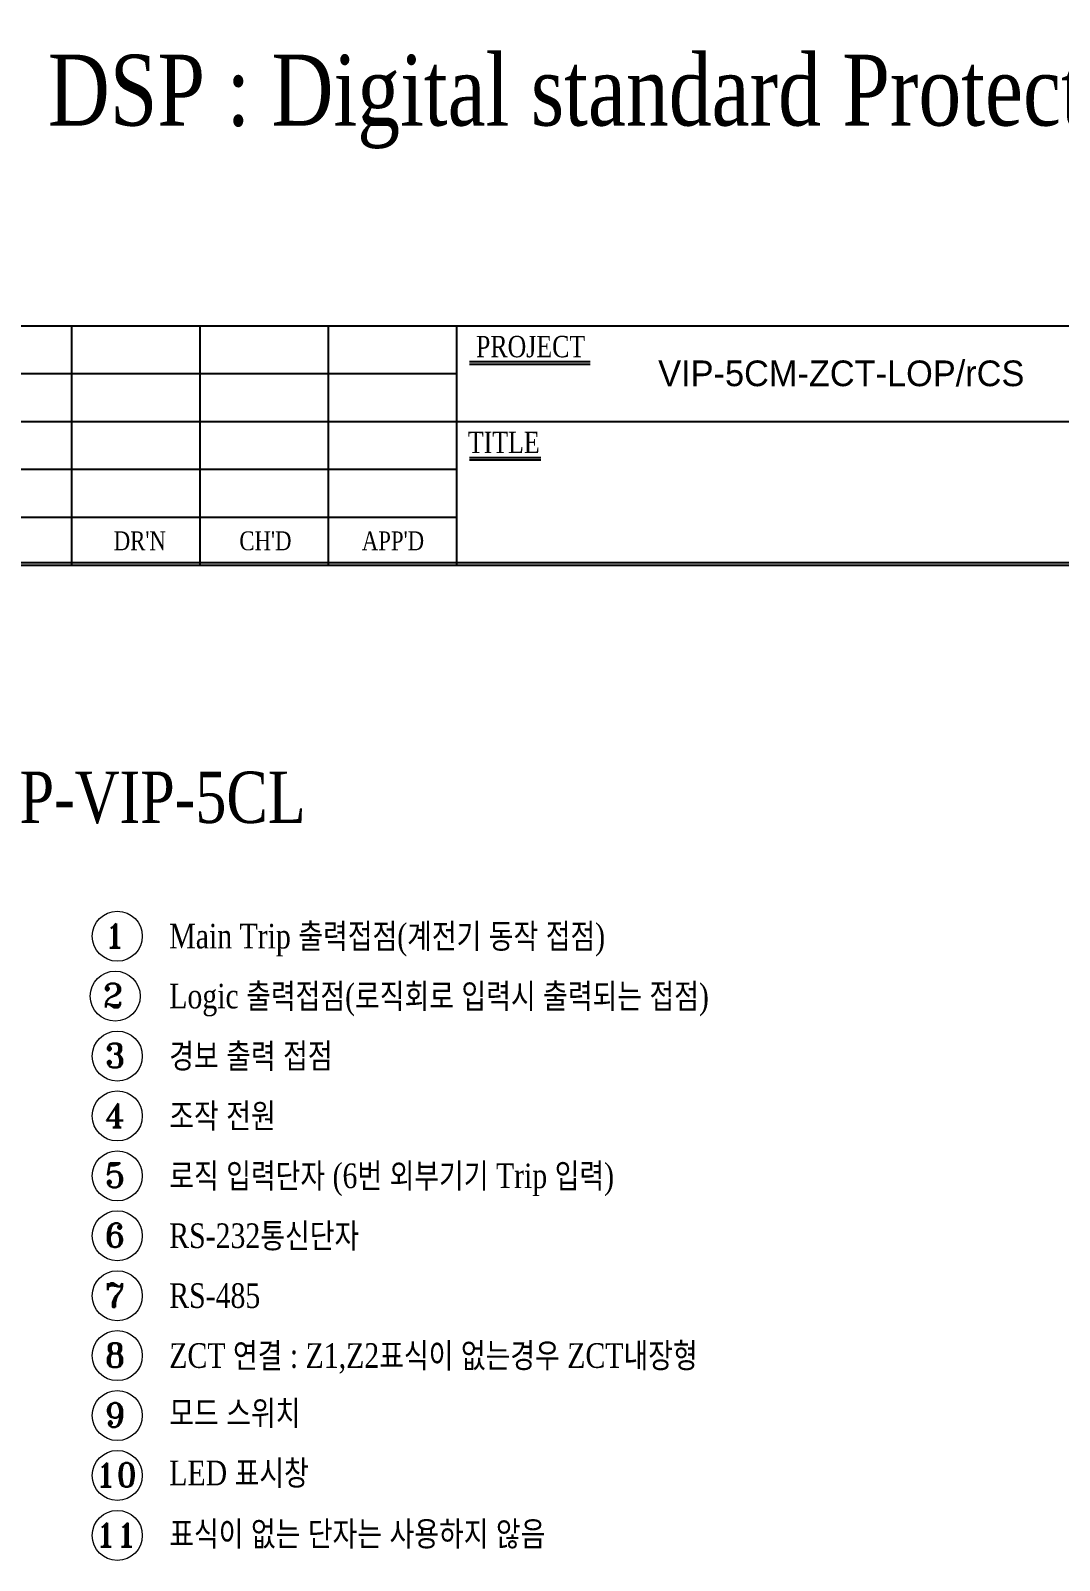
# Model space of a CAD drawing. Header units: millimetres. Extents: x 77 to 917, y 105 to 1108.
# Drawn here: x 189.4 to 309.6, y 609.1 to 787.8 of the extents above; entities that cross this region are included whole.
import ezdxf
from ezdxf.enums import TextEntityAlignment as Align

# ---------------------------------------------------------------- set-up
doc = ezdxf.new("R2010")
doc.units = ezdxf.units.MM
for name, color, linetype in [('10', 1, 'Continuous'), ('40', 4, 'Continuous'), ('70', 7, 'Continuous'), ('ASHADE', 7, 'Continuous')]:
    doc.layers.add(name, color=color, linetype=linetype)
doc.styles.add('ghs', font='NGULIM.TTF')
doc.styles.add('SS', font='batang.ttc', dxfattribs={"width": 0.8})
doc.styles.add('STYLE2', font='romant.shx')

msp = doc.modelspace()

# ---------------------------------------------------------------- linework, layer by layer
at = {"color": 0, "linetype": 'ByBlock', "lineweight": 18}
for centre in [(199.539, 682.046), (199.289, 675.049), (199.539, 668.046), (199.539, 661.046), (199.539, 654.046), (199.539, 647.046), (199.539, 640.046), (199.539, 633.046), (199.539, 626.046), (199.539, 619.046), (199.539, 612.046)]:
    msp.add_circle(centre, 2.922, dxfattribs=at)
at = {"layer": '10', "color": 7}
for p, q in [((240.69, 748.889), (254.798, 748.889)), ((240.69, 737.689), (249.026, 737.689))]:
    msp.add_line(p, q, dxfattribs=at)
at = {"layer": '40', "color": 7}
for p, q in [((194.191, 753.357), (194.191, 725.357)), ((209.191, 753.357), (209.191, 725.357)), ((224.191, 753.357), (224.191, 725.357)), ((239.191, 753.357), (239.191, 725.357)), ((239.191, 747.757), (99.191, 747.757)), ((239.191, 742.157), (99.191, 742.157)), ((329.191, 742.157), (239.191, 742.157)), ((239.191, 736.557), (99.191, 736.557)), ((239.191, 730.957), (99.191, 730.957))]:
    msp.add_line(p, q, dxfattribs=at)
at = {"layer": '70', "color": 7}
for p, q in [((99.191, 753.357), (479.191, 753.357)), ((240.69, 749.189), (254.798, 749.189)), ((240.69, 737.989), (249.026, 737.989))]:
    msp.add_line(p, q, dxfattribs=at)
for points in [[(479.191, 725.357), (99.191, 725.357), (99.191, 995.357), (479.191, 995.357)], [(478.891, 725.657), (99.491, 725.657), (99.491, 995.057), (478.891, 995.057)]]:
    msp.add_lwpolyline(points, close=True, dxfattribs=at)

# ---------------------------------------------------------------- texts
at = {"color": 7, "linetype": 'ByBlock', "lineweight": 0, "style": 'SS', "width": 0.8}
msp.add_text('DSP : Digital standard Protection 계전기', height=8.28113, dxfattribs=at).set_placement((191.436, 776.756))
at = {"color": 0, "style": 'SS', "width": 0.8}
msp.add_text('DSP-VIP-5CL', height=6, dxfattribs=at).set_placement((178.853, 695.282))
at = {"color": 0, "style": 'STYLE2'}
for s, height, p in [('1', 2.815, (198.066, 680.701)), ('2', 2.815, (197.816, 673.704)), ('3', 2.815, (198.066, 666.701)), ('4', 2.815, (198.066, 659.701)), ('5', 2.815, (198.066, 652.701)), ('6', 2.815, (198.066, 645.701)), ('7', 2.815, (198.066, 638.701)), ('8', 2.815, (198.066, 631.701)), ('9', 2.815, (198.066, 624.701)), ('10', 2.8149, (197.014, 617.701)), ('11', 2.8149, (197.014, 610.701))]:
    msp.add_text(s, height=height, dxfattribs=at).set_placement(p)
at = {"lineweight": 18, "char_height": 2.88, "attachment_point": 1, "style": 'SS'}
for s, insert, width in [('Main Trip 출력접점(계전기 동작 접점)', (205.61, 683.498), 70.03242), ('Logic 출력접점(로직회로 입력시 출력되는 접점)', (205.61, 676.498), 76.31718), ('경보 출력 접점', (205.61, 669.498), 30.37582), ('조작 전원 ', (205.61, 662.498), 42.02572), ('로직 입력단자 (6번 외부기기 Trip 입력)', (205.61, 655.498), 70.59432), ('RS-232통신단자', (205.61, 648.498), 70.59432), ('RS-485', (205.61, 641.498), 70.59432), ('ZCT 연결 : Z1,Z2표식이 없는경우 ZCT내장형', (205.61, 634.498), 69.37651), ('모드 스위치', (205.61, 627.78), 36.90446), ('LED 표시창', (205.61, 620.78), 44.79841), ('표식이 없는 단자는 사용하지 않음', (205.61, 613.673), 49.13237)]:
    msp.add_mtext(s, dxfattribs=dict(at, insert=insert, width=width))
at = {"layer": '40', "color": 7, "style": 'SS', "width": 0.8}
for s, p in [("DR'N", (202.17, 727.142)), ("CH'D", (216.848, 727.142)), ("APP'D", (231.757, 727.142))]:
    msp.add_text(s, height=2.2, dxfattribs=at).set_placement(p, align=Align.CENTER)
at = {"layer": '70', "color": 7, "style": 'SS', "width": 0.8}
for s, p in [('PROJECT', (247.838, 749.686)), ('TITLE', (244.703, 738.486))]:
    msp.add_text(s, height=2.5, dxfattribs=at).set_placement(p, align=Align.CENTER)
at = {"layer": 'ASHADE', "ltscale": 2, "style": 'ghs'}
msp.add_text('VIP-5CM-ZCT-LOP/rCS ', height=3, dxfattribs=at).set_placement((262.755, 746.307))

doc.saveas('drawing.dxf')
